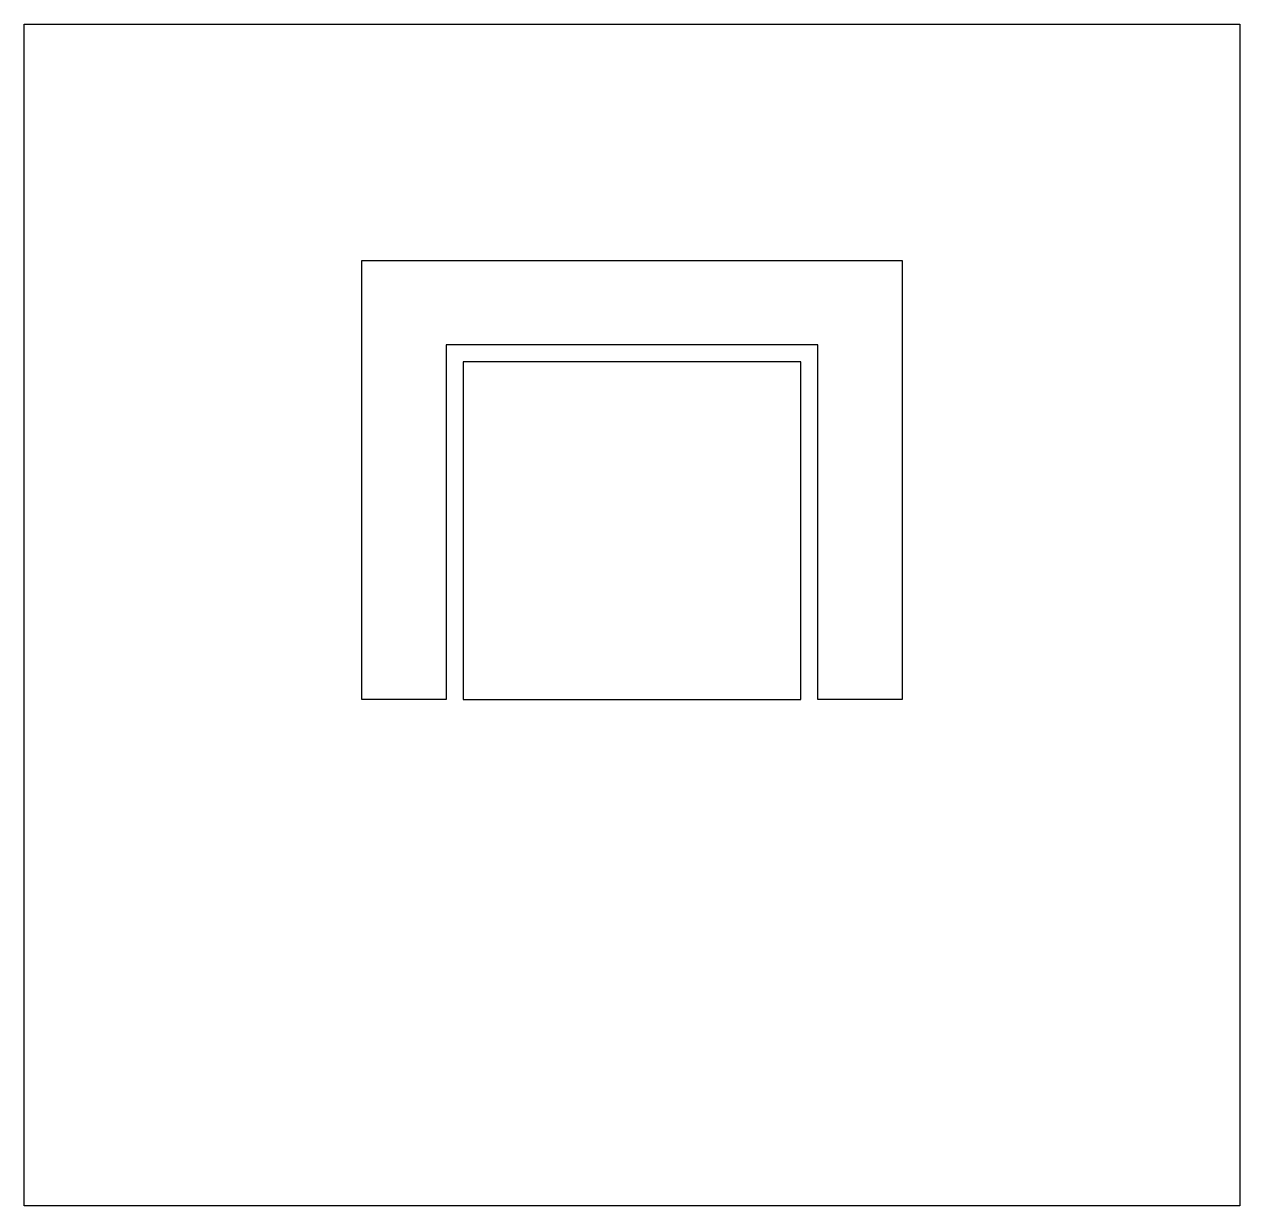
# Model space of a CAD drawing. Extents: x 23.5 to 95.5, y 44.1 to 114.1.
import ezdxf

# ---------------------------------------------------------------- set-up
doc = ezdxf.new("R2010")
doc.units = 0
doc.layers.get('0').update_dxf_attribs({"linetype": 'CONTINUOUS'})

msp = doc.modelspace()

# ---------------------------------------------------------------- linework, layer by layer
for p, q in [((43.504, 74.094), (43.504, 100.094)), ((43.504, 100.094), (75.504, 100.094)), ((75.504, 100.094), (75.504, 74.094)), ((70.504, 95.094), (48.504, 95.094)), ((48.504, 95.094), (48.504, 74.094)), ((70.504, 74.094), (70.504, 95.094)), ((48.504, 74.094), (43.504, 74.094)), ((75.504, 74.094), (70.504, 74.094))]:
    msp.add_line(p, q)
for points in [[(95.504, 44.094), (23.504, 44.094), (23.504, 114.094), (95.504, 114.094)], [(49.504, 74.094), (69.504, 74.094), (69.504, 94.094), (49.504, 94.094)]]:
    msp.add_lwpolyline(points, close=True)

doc.saveas('drawing.dxf')
